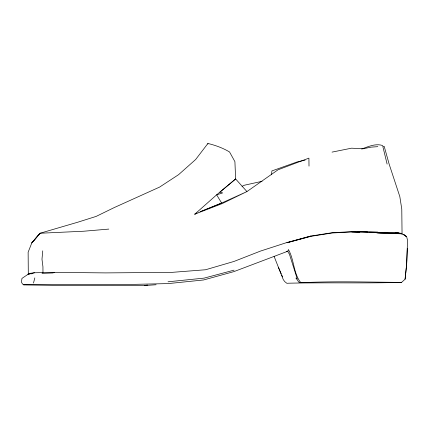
<?xml version="1.0" encoding="UTF-8"?>
<svg xmlns="http://www.w3.org/2000/svg" width="429" height="429" viewBox="0 0 429 429"><rect width="100%" height="100%" fill="white"/><g stroke="black" fill="none" stroke-linecap="round" stroke-linejoin="round"><path stroke-width="0.64" d="M207.904 144.08L207.92 143.463C215.492 145.308 222.855 147.973 229.558 151.984L234.91 161.653L235.628 178.968L246.938 191.575L278.056 169.782L308.918 158.14L309.009 166.109M274.099 256.37L283.269 279.595L284.776 281.66L286.91 283.322L288.524 283.204C326.201 282.368 363.915 283.435 401.565 282.373L405.083 279.231L406.671 264.248L407.55 240.256L406.633 236.695L403.882 234.717L406.633 236.695C398.852 229.794 386.266 234.695 376.812 232.936M407.33 248.246L406.644 264.253L405.083 279.231M271.568 174.785L271.884 170.93L297.34 161.851L305.094 160.124M42.755 250.836L41.983 259.234L42.938 266.779L42.97 272.506L42.031 273.37L52.992 272.951L54.311 272.377L105.539 272.898L171.664 272.388L205.539 269.761L234.036 261.433L260.473 251.088L286.792 242.551L310.955 236.025L332.041 232.733L350.348 231.746L367.621 231.848L402.048 233.301L401.78 209.121L399.812 196.573L389.21 164.334L384.202 146.369L382.786 146.3L387.124 164.119M34.835 277.879L33.489 283.049M156.102 284.754L144.305 285.537L64.543 285.489L26.464 284.969L23.606 284.818L22.351 283.816L21.45 282.067L21.959 278.405L27.987 274.351L28.293 273.557L28.132 252.22L31.816 242.889L40.079 233.242L77.971 222.152L96.182 216.393L114.232 207.577L159.593 187.092L178.566 174.683L195.672 159.486L207.92 143.463M40.079 233.242L31.816 242.889L40.079 233.242L83.784 231.22L108.816 229.091M23.606 284.818L29.177 284.438L131.408 284.416L168.243 283.59L203.619 279.965L233.923 271.605L287.221 251.442L288.106 250.654L288.433 249.544C294.278 259.84 293.361 273.482 300.852 282.732C334.395 281.054 368.028 282.212 401.565 282.373M196.814 213.095L194.755 214.2L216.661 194.814L235.628 178.968L219.905 192.144L222.646 192.916L216.661 194.814L221.632 203.056L246.938 191.575L222.265 203.555L194.755 214.2L221.632 203.056L200.364 211.599M242.085 186.293L244.466 185.205L262.065 181.311M361.652 148.986C368.441 146.627 375.509 143.189 382.807 145.565M27.987 274.351L34.481 272.764L54.311 272.377M310.955 236.025L286.947 242.76L311.079 236.309L332.175 232.985L350.82 231.992L367.76 232.228L402.397 233.891M234.084 270.147L204.124 278.115L168.034 281.794M332.041 152.113L351.576 148.177L362.929 148.815L371.053 147.142L377.842 146.654M144.305 285.537L147.597 285.033M34.481 272.764L28.293 273.557L29.108 274.281M287.221 251.442L287.875 251.394L288.61 253.158L289.216 253.475L297.265 279L295.951 278.008L298.847 282.148L300.852 282.732M399.083 232.759L395.13 232.727M369.364 232.094L377.751 232.132M286.561 251.373L287.875 251.394M384.797 232.293L387.339 232.405M351.925 231.912L359.749 232.32M357.657 231.435L368.061 232.019M28.293 273.557L31.928 273.804M278.351 267.251L281.258 273.884M281.783 275.091L282.577 276.898"/></g></svg>
